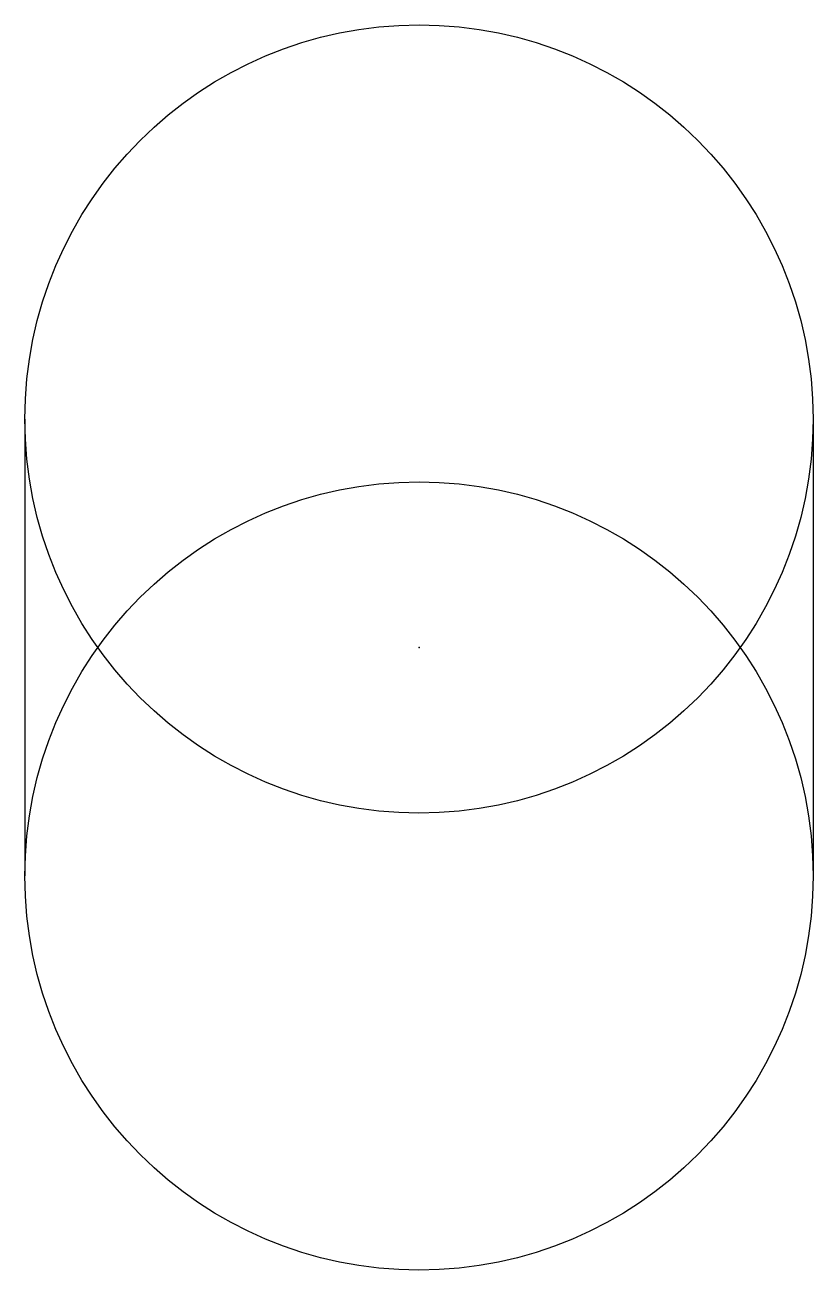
# Model space of a CAD drawing. Header units: centimetres. Extents: x -6.9 to 6.9, y -10.9 to 10.9.
import ezdxf

# ---------------------------------------------------------------- set-up
doc = ezdxf.new("R2010")
doc.units = ezdxf.units.CM
doc.header["$MEASUREMENT"] = 0
doc.layers.add('Component1_Sketch1', color=7, linetype='Continuous')

# ---------------------------------------------------------------- blocks, each defined once
blk = doc.blocks.new('Component1')
at = {"layer": 'Component1_Sketch1'}
for p, q in [((-6.9, 4), (-6.9, -4)), ((6.9, 4.026), (6.9, -3.974))]:
    blk.add_line(p, q, dxfattribs=at)
for centre in [(0, 4), (0, -4)]:
    blk.add_circle(centre, 6.9, dxfattribs=at)
blk.add_point((0, 0), dxfattribs=at)

msp = doc.modelspace()

# ---------------------------------------------------------------- block references
msp.add_blockref('Component1', (0, 0))

doc.saveas('drawing.dxf')
